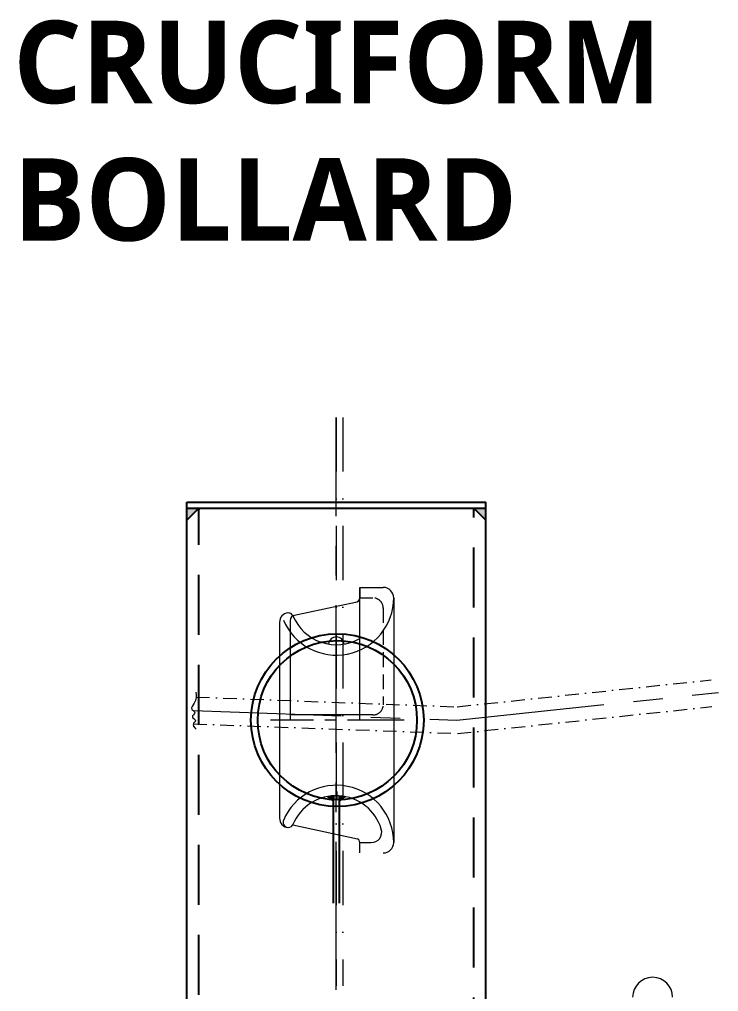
# Model space of a CAD drawing. Extents: x 766778 to 845620, y 133762 to 209800.
# Drawn here: x 801560 to 802870, y 195200 to 197023 of the extents above; entities that cross this region are included whole.
import ezdxf

# ---------------------------------------------------------------- set-up
doc = ezdxf.new("R2010")
doc.units = 0
doc.header["$MEASUREMENT"] = 0
for name, pattern in [('ACAD_ISO03W100', [30, 12, -18]), ('CENTER', [2, 1.25, -0.25, 0.25, -0.25]), ('DASHDOT', [25.4, 12.7, -6.35, 0, -6.35]), ('HIDDEN', [0.375, 0.25, -0.125])]:
    doc.linetypes.add(name, pattern=pattern)
doc.layers.get('0').update_dxf_attribs({"color": 1, "linetype": 'CONTINUOUS'})
doc.layers.add('AM_8', color=1, linetype='CONTINUOUS', lineweight=15)
doc.layers.add('PHAN HID', color=8, linetype='HIDDEN', lineweight=13)
doc.layers.add('GA', color=7, linetype='CONTINUOUS')

# ---------------------------------------------------------------- blocks, each defined once
blk = doc.blocks.new('bl2')
at = {"layer": 'GA', "color": 252, "lineweight": 0, "ltscale": 0.25}
blk.add_arc((802746.8, 195188.9), 37.5, 0, 180, dxfattribs=at)
blk = doc.blocks.new('B')
at = {"color": 252, "linetype": 'ACAD_ISO03W100', "ltscale": 20}
blk.add_blockref('bl2', (0, 0), dxfattribs=at)

msp = doc.modelspace()

# ---------------------------------------------------------------- hatches: boundary and pattern name
at = {"layer": 'AM_8'}
for points in [[(801895.84627, 196103.67386), (801897.64796, 196105.67386), (801873.84627, 196105.67386), (801873.84627, 196083.67386), (801893.84627, 196103.67386)], [(801895.84627, 196103.67386), (801897.64796, 196105.67386), (801873.84627, 196105.67386), (801873.84627, 196083.67386), (801893.84627, 196103.67386)], [(802411.84627, 196103.67386), (802410.04458, 196105.67386), (802433.84627, 196105.67386), (802433.84627, 196083.67386), (802413.84627, 196103.67386)], [(802411.84627, 196103.67386), (802410.04458, 196105.67386), (802433.84627, 196105.67386), (802433.84627, 196083.67386), (802413.84627, 196103.67386)]]:
    msp.add_hatch(color=7, dxfattribs=at).paths.add_polyline_path(points)
at = {"layer": 'PHAN HID', "linetype": 'Continuous'}
for points in [[(802148.45507, 195566.87691, 0.0301231946), (802137.93074, 195565.59274), (802148.45507, 195557.21779)], [(802170.74302, 195565.40465, 0.0294937116), (802160.45507, 195566.79302), (802160.45507, 195559.2271), (802160.45507, 195557.21779)]]:
    msp.add_hatch(color=7, dxfattribs=at).paths.add_polyline_path(points)

# ---------------------------------------------------------------- linework, layer by layer
at = {"color": 7, "linetype": 'CENTER', "lineweight": 13, "ltscale": 222}
msp.add_line((802153.84627, 193871.13719, 4.88172), (802153.84627, 196276.49635, 4.88172), dxfattribs=at)
at = {"color": 7, "linetype": 'Continuous'}
for p, q in [((801873.84627, 193841.28855, 4.88172), (801873.84627, 196117.67386, 4.88172)), ((801873.84627, 196117.67386, 4.88172), (802433.84627, 196117.67386, 4.88172)), ((801873.84627, 193841.28855, 4.88172), (801873.84627, 196117.67386, 4.88172)), ((801873.84627, 196117.67386, 4.88172), (802433.84627, 196117.67386, 4.88172)), ((802433.84627, 193901.4627, 4.88172), (802433.84627, 196117.67386, 4.88172)), ((802433.84627, 193901.4627, 4.88172), (802433.84627, 196117.67386, 4.88172)), ((802433.84627, 196105.67386, 4.88172), (801873.84627, 196105.67386, 4.88172)), ((802433.84627, 196105.67386, 4.88172), (801873.84627, 196105.67386, 4.88172)), ((801895.84627, 196103.67386, 4.88172), (801893.84627, 196103.67386, 4.88172)), ((801895.84627, 196103.67386, 4.88172), (801893.84627, 196103.67386, 4.88172)), ((801895.84627, 196103.67386, 4.88172), (801897.64796, 196105.67386, 4.88172)), ((801895.84627, 196103.67386, 4.88172), (801897.64796, 196105.67386, 4.88172)), ((802411.84627, 196103.67386, 4.88172), (802410.04458, 196105.67386, 4.88172)), ((802411.84627, 196103.67386, 4.88172), (802410.04458, 196105.67386, 4.88172)), ((802411.84627, 196103.67386, 4.88172), (802413.84627, 196103.67386, 4.88172)), ((802411.84627, 196103.67386, 4.88172), (802413.84627, 196103.67386, 4.88172)), ((802148.45507, 195557.21779, 4.88172), (802137.93074, 195565.59274, 4.88172)), ((802147.84085, 195566.87691, 4.88172), (802147.84085, 195365.22584, 4.88172)), ((802148.45507, 195566.87691, 4.88172), (802148.45507, 195559.2271, 4.88172)), ((802154.45507, 195574.8521, 4.88172), (802154.45507, 195559.2271, 4.88172)), ((802159.84085, 195365.22584, 4.88172), (802159.84085, 195566.79302, 4.88172)), ((802160.45507, 195566.79302, 4.88172), (802160.45507, 195559.2271, 4.88172)), ((802160.45507, 195557.21779, 4.88172), (802170.74302, 195565.40465, 4.88172))]:
    msp.add_line(p, q, dxfattribs=at)
at = {"color": 7, "linetype": 'HIDDEN', "ltscale": 450}
for p, q in [((801873.84627, 196083.67386, 4.88172), (801893.84627, 196103.67386, 4.88172)), ((801873.84627, 196083.67386, 4.88172), (801893.84627, 196103.67386, 4.88172)), ((801895.84627, 193843.6338, 4.88172), (801895.84627, 196105.67386, 4.88172)), ((801895.84627, 193843.6338, 4.88172), (801895.84627, 196105.67386, 4.88172)), ((802411.84627, 193895, 4.88172), (802411.84627, 196105.67386, 4.88172)), ((802411.84627, 193895, 4.88172), (802411.84627, 196105.67386, 4.88172)), ((802433.84627, 196083.67386, 4.88172), (802413.84627, 196103.67386, 4.88172)), ((802433.84627, 196083.67386, 4.88172), (802413.84627, 196103.67386, 4.88172))]:
    msp.add_line(p, q, dxfattribs=at)
at = {"color": 7, "linetype": 'Continuous', "lineweight": 0}
for p, q in [((802197.91634, 195708.65888, 4.88172), (802197.91634, 195957.68232, 4.88172)), ((802197.91634, 195957.68232, 4.88172), (802241.86166, 195957.68232, 4.88172)), ((802197.91634, 195957.68232, 4.88172), (802197.91634, 195938.15107, 4.88172)), ((802197.91634, 195957.68232, 4.88172), (802241.86166, 195957.68232, 4.88172)), ((802072.15983, 195905.1798, 4.88172), (802190.10384, 195930.33857, 4.88172)), ((802261.39291, 195938.15107, 4.88172), (802261.39291, 195479.16669, 4.88172)), ((802047.52572, 195893.92287, 4.88172), (802047.52572, 195523.39489, 4.88172)), ((802067.05697, 195893.92287, 4.88172), (802067.05697, 195708.65888, 4.88172)), ((802197.91634, 195718.42451, 4.88172), (802067.05697, 195718.42451, 4.88172)), ((802072.15983, 195512.13797, 4.88172), (802193.29177, 195486.29917, 4.88172)), ((802197.91634, 195479.16669, 4.88172), (802219.48084, 195479.16669, 4.88172)), ((802197.91634, 195459.63544, 4.88172), (802197.91634, 195479.16669, 4.88172)), ((802197.91634, 195479.16669, 4.88172), (802219.48084, 195479.16669, 4.88172))]:
    msp.add_line(p, q, dxfattribs=at)
at = {"color": 7, "linetype": 'HIDDEN', "lineweight": 0, "ltscale": 111}
for p, q in [((802197.91634, 195938.15107, 4.88172), (802222.34251, 195938.15107, 4.88172)), ((802197.91634, 195938.15107, 4.88172), (802222.34231, 195938.15107, 4.88172)), ((802241.86166, 195919.30154, 4.88172), (802241.86166, 195737.27403, 4.88172)), ((802222.34231, 195718.42451, 4.88172), (802197.91634, 195718.42451, 4.88172))]:
    msp.add_line(p, q, dxfattribs=at)
at = {"color": 7, "linetype": 'DASHDOT', "lineweight": 5, "ltscale": 2}
for p, q in [((802380.60286, 195733.90159, 4.88172), (802856.45533, 195784.24905, 4.88172)), ((801890.96482, 195751.95567, 4.88172), (802375.98011, 195733.85964, 4.88172)), ((802381.07501, 195683.67246, 4.88172), (802857.90015, 195734.12283, 4.88172)), ((801885.51444, 195701.6888, 4.88172), (802381.07501, 195683.67246, 4.88172))]:
    msp.add_line(p, q, dxfattribs=at)
at = {"color": 7, "linetype": 'CENTER', "lineweight": 5, "ltscale": 222}
for p, q in [((802379.62782, 195708.65888, 4.88172), (802870.34515, 195760.57911, 4.88172)), ((801885.57629, 195726.64052, 4.88172), (802379.62782, 195708.65888, 4.88172))]:
    msp.add_line(p, q, dxfattribs=at)
at = {"color": 7, "linetype": 'CENTER', "lineweight": 0, "ltscale": 85}
msp.add_line((802281.20003, 195708.65888, 4.88172), (802030.34649, 195708.65888, 4.88172), dxfattribs=at)
at = {"color": 7, "linetype": 'Continuous', "ltscale": 12}
for radius in [161.95, 149.25]:
    msp.add_circle((802155.77326, 195708.65888, 4.88172), radius, dxfattribs=at)
at = {"color": 7, "linetype": 'Continuous', "lineweight": 0}
for centre, radius, start, end in [((802241.86166, 195938.15107, 4.88172), 19.53125, 0, 90), ((802153.85152, 195938.26532, 4.88172), 107.54145, 202.81222907, 359.93913165), ((802190.10384, 195938.15107, 4.88172), 7.8125, 270, 0), ((802064.18409, 195893.15654, 4.88172), 16.67599, 94.7834232, 182.63391585), ((802063.84072, 195900.06513, 4.88172), 9.76562, 27.54921956, 96.15602941), ((802063.84072, 195900.06513, 4.88172), 9.76563, 18.53683429, 89.53474547), ((802083.71534, 195893.15654, 4.88172), 16.67599, 133.86352915, 182.63391585), ((802153.84085, 195938.34771, 4.88172), 88.07169, 202.54387684, 300.02978592), ((802153.84085, 195850.27602, 4.88172), 14.64844, 4.77034155, 175.22965845), ((802153.85152, 195479.05245, 4.88172), 107.54145, 0.06086835, 157.18777093), ((802153.84085, 195478.97005, 4.88172), 88.07169, 16.69994841, 157.45612316), ((802064.18409, 195524.16123, 4.88172), 16.67599, 177.36608415, 269.09264832), ((802063.84072, 195517.25263, 4.88172), 9.76563, 154.97801124, 263.84397058), ((802063.84072, 195517.25263, 4.88172), 9.76563, 270.46525453, 341.46316571), ((802219.48084, 195498.69794, 4.88172), 19.53125, 269.99999963, 16.60154996), ((802190.10384, 195479.16669, 4.88172), 7.8125, 0, 65.91728214), ((802241.86166, 195479.16669, 4.88172), 19.53125, 270, 0)]:
    msp.add_arc(centre, radius, start, end, dxfattribs=at)
at = {"color": 7, "linetype": 'HIDDEN', "lineweight": 0, "ltscale": 111}
for centre, start, end in [((802222.34231, 195918.61982, 4.88172), 357.99973338, 90.00000036), ((802222.34231, 195737.95576, 4.88172), 269.99999963, 2.00026662)]:
    msp.add_arc(centre, 19.53125, start, end, dxfattribs=at)
at = {"layer": 'PHAN HID', "color": 7, "linetype": 'DASHDOT', "ltscale": 8}
for p, q in [((802153.84627, 196276.49635, 4.88172), (802153.84627, 195210.36293, 4.88172)), ((802165.84627, 196276.49635, 4.88172), (802165.84627, 195210.36293, 4.88172))]:
    msp.add_line(p, q, dxfattribs=at)
at = {"layer": 'PHAN HID', "color": 7, "linetype": 'Continuous', "lineweight": 5}
msp.add_spline([(801890.74605, 195761.08271, 9.76344), (801887.69307, 195740.79037, 9.76344), (801883.23464, 195728.95661, 9.76344), (801888.61574, 195722.96244, 9.76344), (801884.00376, 195714.66393, 9.76344), (801890.00044, 195707.74802, 9.76344), (801885.8491, 195702.36835, 9.76344), (801891.07666, 195691.76453, 9.76344)], degree=3, dxfattribs=at)

# ---------------------------------------------------------------- block references
at = {"color": 7, "linetype": 'Continuous'}
msp.add_blockref('B', (0, 0), dxfattribs=at)

# ---------------------------------------------------------------- texts
at = {"color": 7, "linetype": 'Continuous', "insert": (801548.21482, 197020.80785), "char_height": 154.7142601, "attachment_point": 1}
msp.add_mtext_dynamic_manual_height_columns('{\\fYu Gothic UI Semibold|b0|i0|c0|p34;CRUCIFORM\\PBOLLARD}', width=4038.5940185, gutter_width=1.54714, heights=[970.74079], dxfattribs=at)

doc.saveas('drawing.dxf')
